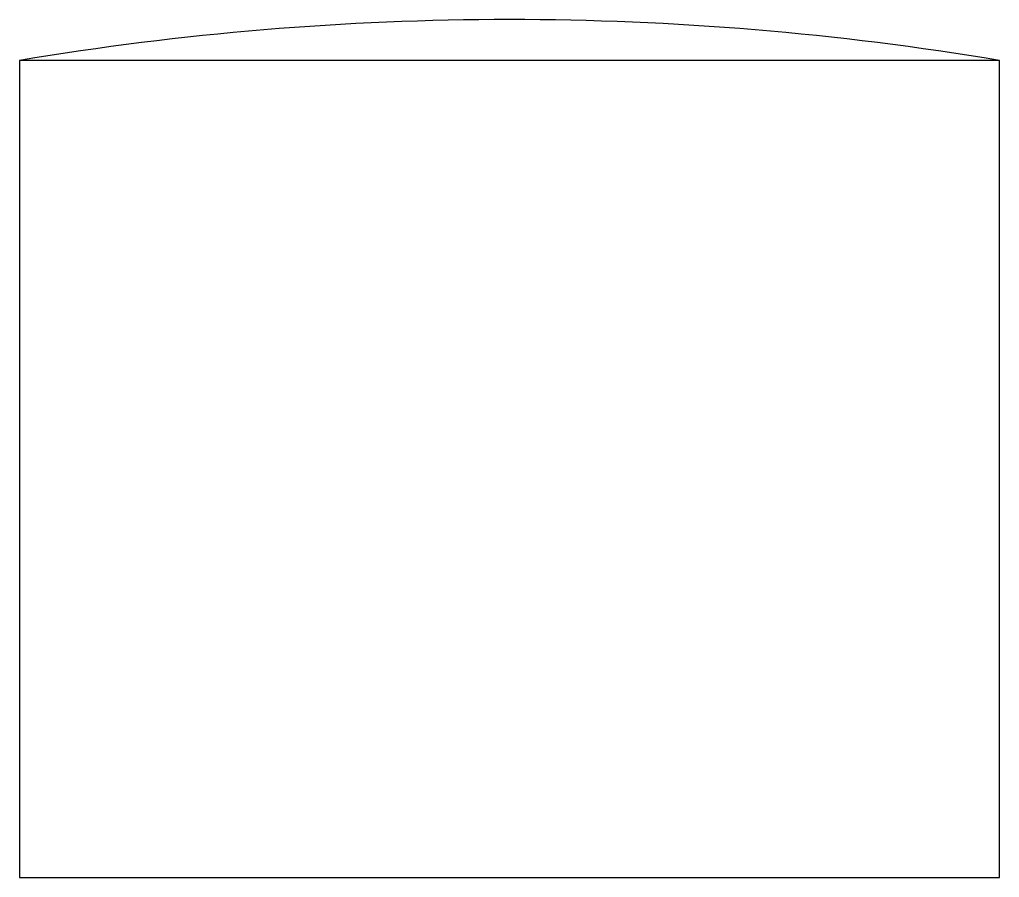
# Model space of a CAD drawing. Extents: x -1.5 to 1.5, y 0 to 2.62.
import ezdxf

# ---------------------------------------------------------------- set-up
doc = ezdxf.new("R2010")
doc.units = 0
doc.layers.add('6', color=6, linetype='CONTINUOUS')

msp = doc.modelspace()

# ---------------------------------------------------------------- linework, layer by layer
at = {"layer": '6', "color": 0}
for p, q in [((1.5, 2.5), (-1.5, 2.5)), ((-1.5, 2.5), (-1.5, 0)), ((1.5, 0), (1.5, 2.5)), ((-1.5, 0), (1.5, 0))]:
    msp.add_line(p, q, dxfattribs=at)
msp.add_arc((0, -6.4375), 9.0625, 80.47272, 99.52728, dxfattribs=at)

doc.saveas('drawing.dxf')
